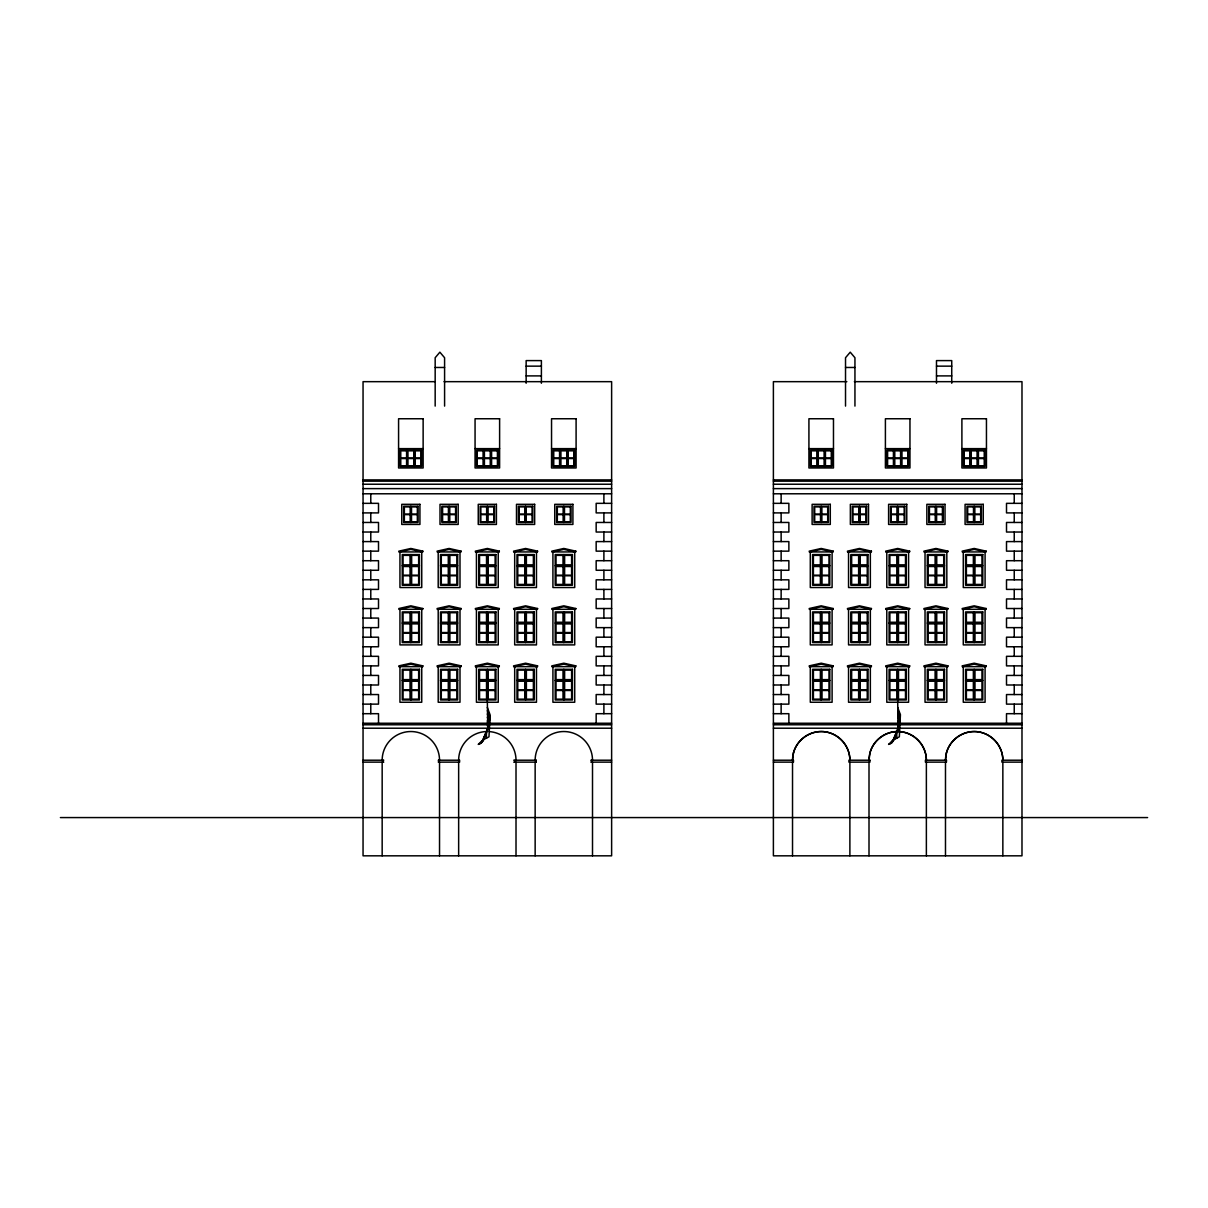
<?xml version="1.0" encoding="UTF-8"?>
<svg xmlns="http://www.w3.org/2000/svg" width="1208" height="1208" viewBox="0 0 1208 1208"><rect width="100%" height="100%" fill="white"/><g stroke="black" fill="none" stroke-linecap="round" stroke-linejoin="round"><path stroke-width="1.5" d="M488.062 729.647L487.337 724.03M898.405 729.647L897.68 724.03M482.747 740.836C484.423 733.12 492.426 725.525 487.337 717.386M484.166 738.722L478.232 744.415L481.026 743.222L484.197 739.296C484.846 730.659 493.151 722.716 487.337 714.064M893.09 740.836C894.766 733.12 902.769 725.525 897.68 717.386M894.524 738.722L888.575 744.415L891.368 743.222L894.539 739.296C895.204 730.659 903.493 722.716 897.68 714.064M481.735 742.558L488.409 728.167L487.337 720.708M485.148 735.929L482.958 740.64L480.089 743.63M892.093 742.558L898.767 728.167L897.68 720.708M894.766 737.499L890.447 743.63M484.197 739.296L488.983 736.835L490.071 714.713L487.337 707.42M894.539 739.296L899.341 736.835L900.428 714.713L897.68 707.42M526.144 366.145L541.395 366.145M936.487 366.145L951.738 366.145M435.167 367.474L444.589 367.474M845.525 367.474L854.947 367.474M526.144 375.899L541.395 375.899M936.487 375.899L951.738 375.899M434.608 381.668L363.049 381.668L363.049 855.823L611.625 855.823L611.625 381.668L444.031 381.668M846.838 381.668L773.392 381.668L773.392 855.823L1021.983 855.823L1021.983 381.668L854.373 381.668M398.58 448.636L423.132 448.636M475.061 448.636L499.614 448.636M551.543 448.636L576.095 448.636M808.922 448.636L833.475 448.636M885.404 448.636L909.956 448.636M961.9 448.636L986.453 448.636M363.049 479.908L611.625 479.908M773.392 479.908L1021.983 479.908M363.049 481.161L611.625 481.161M773.392 481.161L1021.983 481.161M363.049 484.227L611.625 484.227M773.392 484.227L1021.983 484.227M363.049 488.621L611.625 488.621M773.392 488.621L1021.983 488.621M363.049 493.785L611.625 493.785M773.392 493.785L1021.983 493.785M363.049 503.343L378.512 503.343L378.512 512.902L363.049 512.902M611.625 503.343L596.163 503.343L596.163 512.902L611.625 512.902M773.392 503.343L788.869 503.343L788.869 512.902L773.392 512.902M1021.983 503.343L1006.506 503.343L1006.506 512.902L1021.983 512.902M363.049 522.46L378.512 522.46L378.512 532.033L363.049 532.033M611.625 522.46L596.163 522.46L596.163 532.033L611.625 532.033M773.392 522.46L788.869 522.46L788.869 532.033L773.392 532.033M1021.983 522.46L1006.506 522.46L1006.506 532.033L1021.983 532.033M363.049 541.592L378.512 541.592L378.512 551.15L363.049 551.15M611.625 541.592L596.163 541.592L596.163 551.15L611.625 551.15M773.392 541.592L788.869 541.592L788.869 551.15L773.392 551.15M1021.983 541.592L1006.506 541.592L1006.506 551.15L1021.983 551.15M363.049 560.708L378.512 560.708L378.512 570.267L363.049 570.267M611.625 560.708L596.163 560.708L596.163 570.267L611.625 570.267M773.392 560.708L788.869 560.708L788.869 570.267L773.392 570.267M1021.983 560.708L1006.506 560.708L1006.506 570.267L1021.983 570.267M402.249 565.706L419.463 565.706M440.482 565.706L457.696 565.706M478.73 565.706L495.944 565.706M516.979 565.706L534.178 565.706M555.212 565.706L572.426 565.706M812.591 565.706L829.805 565.706M850.84 565.706L868.054 565.706M889.088 565.706L906.287 565.706M927.321 565.706L944.535 565.706M965.57 565.706L982.784 565.706M363.049 579.825L378.512 579.825L378.512 589.398L363.049 589.398M611.625 579.825L596.163 579.825L596.163 589.398L611.625 589.398M773.392 579.825L788.869 579.825L788.869 589.398L773.392 589.398M1021.983 579.825L1006.506 579.825L1006.506 589.398L1021.983 589.398M363.049 598.957L378.512 598.957L378.512 608.515L363.049 608.515M611.625 598.957L596.163 598.957L596.163 608.515L611.625 608.515M773.392 598.957L788.869 598.957L788.869 608.515L773.392 608.515M1021.983 598.957L1006.506 598.957L1006.506 608.515L1021.983 608.515M363.049 618.073L378.512 618.073L378.512 627.631L363.049 627.631M611.625 618.073L596.163 618.073L596.163 627.631L611.625 627.631M773.392 618.073L788.869 618.073L788.869 627.631L773.392 627.631M1021.983 618.073L1006.506 618.073L1006.506 627.631L1021.983 627.631M402.249 623.071L419.463 623.071M440.482 623.071L457.696 623.071M478.73 623.071L495.944 623.071M516.979 623.071L534.178 623.071M555.212 623.071L572.426 623.071M812.591 623.071L829.805 623.071M850.84 623.071L868.054 623.071M889.088 623.071L906.287 623.071M927.321 623.071L944.535 623.071M965.57 623.071L982.784 623.071M363.049 637.19L378.512 637.19L378.512 646.763L363.049 646.763M611.625 637.19L596.163 637.19L596.163 646.763L611.625 646.763M773.392 637.19L788.869 637.19L788.869 646.763L773.392 646.763M1021.983 637.19L1006.506 637.19L1006.506 646.763L1021.983 646.763M363.049 656.322L378.512 656.322L378.512 665.88L363.049 665.88M611.625 656.322L596.163 656.322L596.163 665.88L611.625 665.88M773.392 656.322L788.869 656.322L788.869 665.88L773.392 665.88M1021.983 656.322L1006.506 656.322L1006.506 665.88L1021.983 665.88M363.049 675.438L378.512 675.438L378.512 684.996L363.049 684.996M611.625 675.438L596.163 675.438L596.163 684.996L611.625 684.996M773.392 675.438L788.869 675.438L788.869 684.996L773.392 684.996M1021.983 675.438L1006.506 675.438L1006.506 684.996L1021.983 684.996M402.249 680.436L419.463 680.436M440.482 680.436L457.696 680.436M478.73 680.436L495.944 680.436M516.979 680.436L534.178 680.436M555.212 680.436L572.426 680.436M812.591 680.436L829.805 680.436M850.84 680.436L868.054 680.436M889.088 680.436L906.287 680.436M927.321 680.436L944.535 680.436M965.57 680.436L982.784 680.436M363.049 694.555L378.512 694.555L378.512 704.128L363.049 704.128M611.625 694.555L596.163 694.555L596.163 704.128L611.625 704.128M773.392 694.555L788.869 694.555L788.869 704.128L773.392 704.128M1021.983 694.555L1006.506 694.555L1006.506 704.128L1021.983 704.128M363.049 713.686L378.512 713.686L378.512 723.245M611.625 713.686L596.163 713.686L596.163 723.245M773.392 713.686L788.869 713.686L788.869 723.245M1021.983 713.686L1006.506 713.686L1006.506 723.245M363.049 723.245L611.625 723.245M773.392 723.245L1021.983 723.245M363.049 724.77L611.625 724.77M773.392 724.77L1021.983 724.77M363.049 728.213L611.625 728.213M773.392 728.213L1021.983 728.213M363.049 760.209L383.767 760.209M438.368 760.209L459.614 760.209L459.614 762.127L438.368 762.127M513.702 760.209L536.307 760.209M590.908 760.209L611.625 760.209M773.392 760.209L793.475 760.209L793.475 762.127L773.392 762.127M1021.983 760.209L1001.9 760.209L1001.9 762.127L1021.983 762.127M363.049 762.127L383.767 762.127M513.702 762.127L536.307 762.127M590.908 762.127L611.625 762.127M60.4 817.574L1147.6 817.574M897.68 710.742C904.143 719.832 895.309 728.56 896.94 738.058M898.133 728.53L897.68 700.972M487.337 710.742C493.8 719.832 484.952 728.56 486.598 738.058M487.775 728.53L487.337 700.972M1014.237 493.785L1014.237 503.343M1014.237 512.902L1014.237 522.46M1014.237 532.033L1014.237 541.592M1014.237 551.15L1014.237 560.708M1014.237 570.267L1014.237 579.825M1014.237 589.398L1014.237 598.957M1014.237 608.515L1014.237 618.073M1014.237 627.631L1014.237 637.19M1014.237 646.763L1014.237 656.322M1014.237 665.88L1014.237 675.438M1014.237 684.996L1014.237 694.555M1014.237 704.128L1014.237 713.686M1002.851 762.127L1002.851 855.823M985.532 551.935L962.821 551.935M985.532 609.3L962.821 609.3M985.532 666.665L962.821 666.665M985.079 552.267L985.079 587.526L963.274 587.526L963.274 552.267M985.079 609.632L985.079 644.891L963.274 644.891L963.274 609.632M985.079 666.997L985.079 702.256L963.274 702.256L963.274 666.997M977.755 450.161L977.755 466.439M974.176 506.243L974.176 522.52M974.176 554.563L974.176 585.231M974.176 611.928L974.176 642.596M974.176 669.292L974.176 699.961M970.583 450.161L970.583 466.439M951.738 383.253L951.738 360.603L936.487 360.603L936.487 383.253M947.283 551.935L924.573 551.935M947.283 609.3L924.573 609.3M947.283 666.665L924.573 666.665M946.83 552.267L946.83 587.526L925.026 587.526L925.026 552.267M946.83 609.632L946.83 644.891L925.026 644.891L925.026 609.632M946.83 666.997L946.83 702.256L925.026 702.256L925.026 666.997M945.486 762.127L945.486 855.823M935.928 506.243L935.928 522.52M935.928 554.563L935.928 585.231M935.928 611.928L935.928 642.596M935.928 669.292L935.928 699.961M926.37 762.127L926.37 855.823M909.05 551.935L886.325 551.935M909.05 609.3L886.325 609.3M909.05 666.665L886.325 666.665M908.582 552.267L908.582 587.526L886.793 587.526L886.793 552.267M908.582 609.632L908.582 644.891L886.793 644.891L886.793 609.632M908.582 666.997L908.582 702.256L886.793 702.256L886.793 666.997M901.274 450.161L901.274 466.439M897.68 506.243L897.68 522.52M897.68 554.563L897.68 585.231M897.68 611.928L897.68 642.596M897.68 669.292L897.68 699.961M894.101 450.161L894.101 466.439M870.802 551.935L848.091 551.935M870.802 609.3L848.091 609.3M870.802 666.665L848.091 666.665M870.349 552.267L870.349 587.526L848.545 587.526L848.545 552.267M870.349 609.632L870.349 644.891L848.545 644.891L848.545 609.632M870.349 666.997L870.349 702.256L848.545 702.256L848.545 666.997M869.005 762.127L869.005 855.823M859.447 506.243L859.447 522.52M859.447 554.563L859.447 585.231M859.447 611.928L859.447 642.596M859.447 669.292L859.447 699.961M854.947 406.099L854.947 357.734L850.236 352.177L845.525 357.734L845.525 406.099M849.888 762.127L849.888 855.823M832.554 551.935L809.843 551.935M832.554 609.3L809.843 609.3M832.554 666.665L809.843 666.665M832.101 552.267L832.101 587.526L810.296 587.526L810.296 552.267M832.101 609.632L832.101 644.891L810.296 644.891L810.296 609.632M832.101 666.997L832.101 702.256L810.296 702.256L810.296 666.997M824.792 450.161L824.792 466.439M821.198 506.243L821.198 522.52M821.198 554.563L821.198 585.231M821.198 611.928L821.198 642.596M821.198 669.292L821.198 699.961M817.62 450.161L817.62 466.439M792.524 762.127L792.524 855.823M781.138 493.785L781.138 503.343M781.138 512.902L781.138 522.46M781.138 532.033L781.138 541.592M781.138 551.15L781.138 560.708M781.138 570.267L781.138 579.825M781.138 589.398L781.138 598.957M781.138 608.515L781.138 618.073M781.138 627.631L781.138 637.19M781.138 646.763L781.138 656.322M781.138 665.88L781.138 675.438M781.138 684.996L781.138 694.555M781.138 704.128L781.138 713.686M603.894 493.785L603.894 503.343M603.894 512.902L603.894 522.46M603.894 532.033L603.894 541.592M603.894 551.15L603.894 560.708M603.894 570.267L603.894 579.825M603.894 589.398L603.894 598.957M603.894 608.515L603.894 618.073M603.894 627.631L603.894 637.19M603.894 646.763L603.894 656.322M603.894 665.88L603.894 675.438M603.894 684.996L603.894 694.555M603.894 704.128L603.894 713.686M592.509 762.127L592.509 855.823M591.543 760.209L591.543 762.127M575.174 551.935L552.464 551.935M575.174 609.3L552.464 609.3M575.174 666.665L552.464 666.665M574.721 552.267L574.721 587.526L552.917 587.526L552.917 552.267M574.721 609.632L574.721 644.891L552.917 644.891L552.917 609.632M574.721 666.997L574.721 702.256L552.917 702.256L552.917 666.997M567.413 450.161L567.413 466.439M563.819 506.243L563.819 522.52M563.819 554.563L563.819 585.231M563.819 611.928L563.819 642.596M563.819 669.292L563.819 699.961M560.24 450.161L560.24 466.439M541.395 383.253L541.395 360.603L526.144 360.603L526.144 383.253M536.941 551.935L514.215 551.935M536.941 609.3L514.215 609.3M536.941 666.665L514.215 666.665M536.473 552.267L536.473 587.526L514.683 587.526L514.683 552.267M536.473 609.632L536.473 644.891L514.683 644.891L514.683 609.632M536.473 666.997L536.473 702.256L514.683 702.256L514.683 666.997M536.095 760.209L536.095 762.127M535.144 762.127L535.144 855.823M525.586 506.243L525.586 522.52M525.586 554.563L525.586 585.231M525.586 611.928L525.586 642.596M525.586 669.292L525.586 699.961M516.012 762.127L516.012 855.823M515.061 760.209L515.061 762.127M498.693 551.935L475.982 551.935M498.693 609.3L475.982 609.3M498.693 666.665L475.982 666.665M498.24 552.267L498.24 587.526L476.435 587.526L476.435 552.267M498.24 609.632L498.24 644.891L476.435 644.891L476.435 609.632M498.24 666.997L498.24 702.256L476.435 702.256L476.435 666.997M490.916 450.161L490.916 466.439M487.337 506.243L487.337 522.52M487.337 554.563L487.337 585.231M487.337 611.928L487.337 642.596M487.337 669.292L487.337 699.961M483.759 450.161L483.759 466.439M460.459 551.935L437.734 551.935M460.459 609.3L437.734 609.3M460.459 666.665L437.734 666.665M459.991 552.267L459.991 587.526L438.202 587.526L438.202 552.267M459.991 609.632L459.991 644.891L438.202 644.891L438.202 609.632M459.991 666.997L459.991 702.256L438.202 702.256L438.202 666.997M458.647 762.127L458.647 855.823M449.089 506.243L449.089 522.52M449.089 554.563L449.089 585.231M449.089 611.928L449.089 642.596M449.089 669.292L449.089 699.961M444.589 406.099L444.589 357.734L439.878 352.177L435.167 357.734L435.167 406.099M439.531 762.127L439.531 855.823M438.579 760.209L438.579 762.127M422.211 551.935L399.486 551.935M422.211 609.3L399.486 609.3M422.211 666.665L399.486 666.665M421.743 552.267L421.743 587.526L399.954 587.526L399.954 552.267M421.743 609.632L421.743 644.891L399.954 644.891L399.954 609.632M421.743 666.997L421.743 702.256L399.954 702.256L399.954 666.997M414.435 450.161L414.435 466.439M410.856 506.243L410.856 522.52M410.856 554.563L410.856 585.231M410.856 611.928L410.856 642.596M410.856 669.292L410.856 699.961M407.262 450.161L407.262 466.439M383.117 760.209L383.117 762.127M382.166 762.127L382.166 855.823M370.781 493.785L370.781 503.343M370.781 512.902L370.781 522.46M370.781 532.033L370.781 541.592M370.781 551.15L370.781 560.708M370.781 570.267L370.781 579.825M370.781 589.398L370.781 598.957M370.781 608.515L370.781 618.073M370.781 627.631L370.781 637.19M370.781 646.763L370.781 656.322M370.781 665.88L370.781 675.438M370.781 684.996L370.781 694.555M370.781 704.128L370.781 713.686M382.166 760.209A28.675 28.675 0 0 1 410.856 731.535A28.675 28.675 0 0 1 439.531 760.209M535.144 760.209A28.675 28.675 0 0 1 563.819 731.535A28.675 28.675 0 0 1 592.509 760.209M458.647 760.209A28.675 28.675 0 0 1 485.465 731.595M489.21 731.595A28.675 28.675 0 0 1 516.012 760.209M793.49 752.78L792.524 760.209A28.675 28.675 0 0 1 821.198 731.535C836.555 731.429 849.979 744.853 849.888 760.209A28.675 28.675 0 0 0 821.198 731.535C808.514 731.595 796.842 740.549 793.49 752.78M869.986 752.78L869.005 760.209A28.675 28.675 0 0 1 897.68 731.535C913.037 731.429 926.46 744.853 926.37 760.209A28.675 28.675 0 0 0 897.68 731.535C885.011 731.595 873.324 740.549 869.986 752.78M946.468 752.78L945.486 760.209A28.675 28.675 0 0 1 974.176 731.535C989.518 731.429 1002.957 744.853 1002.851 760.209A28.675 28.675 0 0 0 974.176 731.535C961.492 731.595 949.82 740.549 946.468 752.78M422.86 551.165L422.664 552.026L410.856 549.368L399.033 552.026L398.836 551.165L410.856 548.462L422.86 551.165M422.86 608.53L422.664 609.391L410.856 606.733L399.033 609.391L398.836 608.53L410.856 605.827L422.86 608.53M422.86 665.88L422.664 666.756L410.856 664.098L399.033 666.756L398.836 665.88L410.856 663.192L422.86 665.88M461.109 551.165L460.912 552.026L449.089 549.368L437.281 552.026L437.085 551.165L449.089 548.462L461.109 551.165M461.109 608.53L460.912 609.391L449.089 606.733L437.281 609.391L437.085 608.53L449.089 605.827L461.109 608.53M461.109 665.88L460.912 666.756L449.089 664.098L437.281 666.756L437.085 665.88L449.089 663.192L461.109 665.88M499.357 551.165L499.161 552.026L487.337 549.368L475.514 552.026L475.318 551.165L487.337 548.462L499.357 551.165M499.357 608.53L499.161 609.391L487.337 606.733L475.514 609.391L475.318 608.53L487.337 605.827L499.357 608.53M499.357 665.88L499.161 666.756L487.337 664.098L475.514 666.756L475.318 665.88L487.337 663.192L499.357 665.88M537.59 551.165L537.394 552.026L525.586 549.368L513.762 552.026L513.566 551.165L525.586 548.462L537.59 551.165M537.59 608.53L537.394 609.391L525.586 606.733L513.762 609.391L513.566 608.53L525.586 605.827L537.59 608.53M537.59 665.88L537.394 666.756L525.586 664.098L513.762 666.756L513.566 665.88L525.586 663.192L537.59 665.88M575.839 551.165L575.642 552.026L563.819 549.368L552.011 552.026L551.814 551.165L563.819 548.462L575.839 551.165M575.839 608.53L575.642 609.391L563.819 606.733L552.011 609.391L551.814 608.53L563.819 605.827L575.839 608.53M575.839 665.88L575.642 666.756L563.819 664.098L552.011 666.756L551.814 665.88L563.819 663.192L575.839 665.88M833.218 551.165L833.022 552.026L821.198 549.368L809.375 552.026L809.179 551.165L821.198 548.462L833.218 551.165M833.218 608.53L833.022 609.391L821.198 606.733L809.375 609.391L809.179 608.53L821.198 605.827L833.218 608.53M833.218 665.88L833.022 666.756L821.198 664.098L809.375 666.756L809.179 665.88L821.198 663.192L833.218 665.88M871.451 551.165L871.255 552.026L859.447 549.368L847.623 552.026L847.427 551.165L859.447 548.462L871.451 551.165M871.451 608.53L871.255 609.391L859.447 606.733L847.623 609.391L847.427 608.53L859.447 605.827L871.451 608.53M871.451 665.88L871.255 666.756L859.447 664.098L847.623 666.756L847.427 665.88L859.447 663.192L871.451 665.88M909.7 551.165L909.503 552.026L897.68 549.368L885.872 552.026L885.675 551.165L897.68 548.462L909.7 551.165M909.7 608.53L909.503 609.391L897.68 606.733L885.872 609.391L885.675 608.53L897.68 605.827L909.7 608.53M909.7 665.88L909.503 666.756L897.68 664.098L885.872 666.756L885.675 665.88L897.68 663.192L909.7 665.88M947.948 551.165L947.751 552.026L935.928 549.368L924.105 552.026L923.909 551.165L935.928 548.462L947.948 551.165M947.948 608.53L947.751 609.391L935.928 606.733L924.105 609.391L923.909 608.53L935.928 605.827L947.948 608.53M947.948 665.88L947.751 666.756L935.928 664.098L924.105 666.756L923.909 665.88L935.928 663.192L947.948 665.88M986.181 551.165L985.985 552.026L974.176 549.368L962.353 552.026L962.157 551.165L974.176 548.462L986.181 551.165M986.181 608.53L985.985 609.391L974.176 606.733L962.353 609.391L962.157 608.53L974.176 605.827L986.181 608.53M986.181 665.88L985.985 666.756L974.176 664.098L962.353 666.756L962.157 665.88L974.176 663.192L986.181 665.88M423.132 418.753L398.58 418.753L398.58 467.964L423.132 467.964L423.132 418.753M499.614 418.753L475.061 418.753L475.061 467.964L499.614 467.964L499.614 418.753M576.095 418.753L551.543 418.753L551.543 467.964L576.095 467.964L576.095 418.753M833.475 418.753L808.922 418.753L808.922 467.964L833.475 467.964L833.475 418.753M909.956 418.753L885.404 418.753L885.404 467.964L909.956 467.964L909.956 418.753M986.453 418.753L961.9 418.753L961.9 467.964L986.453 467.964L986.453 418.753M421.607 450.161L400.09 450.161L400.09 466.439L421.607 466.439L421.607 450.161M498.089 450.161L476.586 450.161L476.586 466.439L498.089 466.439L498.089 450.161M574.585 450.161L553.068 450.161L553.068 466.439L574.585 466.439L574.585 450.161M831.95 450.161L810.447 450.161L810.447 466.439L831.95 466.439L831.95 450.161M908.446 450.161L886.929 450.161L886.929 466.439L908.446 466.439L908.446 450.161M984.928 450.161L963.41 450.161L963.41 466.439L984.928 466.439L984.928 450.161M406.583 450.841L400.769 450.841L400.769 458.059L406.583 458.059L406.583 450.841M413.755 450.841L407.942 450.841L407.942 458.059L413.755 458.059L413.755 450.841M420.928 450.841L415.114 450.841L415.114 458.059L420.928 458.059L420.928 450.841M483.079 450.841L477.251 450.841L477.251 458.059L483.079 458.059L483.079 450.841M490.252 450.841L484.423 450.841L484.423 458.059L490.252 458.059L490.252 450.841M497.424 450.841L491.596 450.841L491.596 458.059L497.424 458.059L497.424 450.841M559.561 450.841L553.747 450.841L553.747 458.059L559.561 458.059L559.561 450.841M566.733 450.841L560.92 450.841L560.92 458.059L566.733 458.059L566.733 450.841M573.906 450.841L568.077 450.841L568.077 458.059L573.906 458.059L573.906 450.841M816.94 450.841L811.127 450.841L811.127 458.059L816.94 458.059L816.94 450.841M824.113 450.841L818.284 450.841L818.284 458.059L824.113 458.059L824.113 450.841M831.285 450.841L825.457 450.841L825.457 458.059L831.285 458.059L831.285 450.841M893.422 450.841L887.608 450.841L887.608 458.059L893.422 458.059L893.422 450.841M900.594 450.841L894.781 450.841L894.781 458.059L900.594 458.059L900.594 450.841M907.767 450.841L901.953 450.841L901.953 458.059L907.767 458.059L907.767 450.841M969.918 450.841L964.09 450.841L964.09 458.059L969.918 458.059L969.918 450.841M977.076 450.841L971.262 450.841L971.262 458.059L977.076 458.059L977.076 450.841M984.248 450.841L978.435 450.841L978.435 458.059L984.248 458.059L984.248 450.841M406.583 458.542L400.769 458.542L400.769 465.775L406.583 465.775L406.583 458.542M413.755 458.542L407.942 458.542L407.942 465.775L413.755 465.775L413.755 458.542M420.928 458.542L415.114 458.542L415.114 465.775L420.928 465.775L420.928 458.542M483.079 458.542L477.251 458.542L477.251 465.775L483.079 465.775L483.079 458.542M490.252 458.542L484.423 458.542L484.423 465.775L490.252 465.775L490.252 458.542M497.424 458.542L491.596 458.542L491.596 465.775L497.424 465.775L497.424 458.542M559.561 458.542L553.747 458.542L553.747 465.775L559.561 465.775L559.561 458.542M566.733 458.542L560.92 458.542L560.92 465.775L566.733 465.775L566.733 458.542M573.906 458.542L568.077 458.542L568.077 465.775L573.906 465.775L573.906 458.542M816.94 458.542L811.127 458.542L811.127 465.775L816.94 465.775L816.94 458.542M824.113 458.542L818.284 458.542L818.284 465.775L824.113 465.775L824.113 458.542M831.285 458.542L825.457 458.542L825.457 465.775L831.285 465.775L831.285 458.542M893.422 458.542L887.608 458.542L887.608 465.775L893.422 465.775L893.422 458.542M900.594 458.542L894.781 458.542L894.781 465.775L900.594 465.775L900.594 458.542M907.767 458.542L901.953 458.542L901.953 465.775L907.767 465.775L907.767 458.542M969.918 458.542L964.09 458.542L964.09 465.775L969.918 465.775L969.918 458.542M977.076 458.542L971.262 458.542L971.262 465.775L977.076 465.775L977.076 458.542M984.248 458.542L978.435 458.542L978.435 465.775L984.248 465.775L984.248 458.542M419.931 504.325L401.766 504.325L401.766 524.438L419.931 524.438L419.931 504.325M458.179 504.325L440.014 504.325L440.014 524.438L458.179 524.438L458.179 504.325M496.413 504.325L478.247 504.325L478.247 524.438L496.413 524.438L496.413 504.325M534.661 504.325L516.495 504.325L516.495 524.438L534.661 524.438L534.661 504.325M572.909 504.325L554.744 504.325L554.744 524.438L572.909 524.438L572.909 504.325M830.289 504.325L812.123 504.325L812.123 524.438L830.289 524.438L830.289 504.325M868.522 504.325L850.356 504.325L850.356 524.438L868.522 524.438L868.522 504.325M906.77 504.325L888.605 504.325L888.605 524.438L906.77 524.438L906.77 504.325M945.018 504.325L926.853 504.325L926.853 524.438L945.018 524.438L945.018 504.325M983.252 504.325L965.086 504.325L965.086 524.438L983.252 524.438L983.252 504.325M418.028 506.243L403.683 506.243L403.683 522.52L418.028 522.52L418.028 506.243M456.262 506.243L441.917 506.243L441.917 522.52L456.262 522.52L456.262 506.243M494.51 506.243L480.165 506.243L480.165 522.52L494.51 522.52L494.51 506.243M532.758 506.243L518.413 506.243L518.413 522.52L532.758 522.52L532.758 506.243M570.991 506.243L556.646 506.243L556.646 522.52L570.991 522.52L570.991 506.243M828.371 506.243L814.026 506.243L814.026 522.52L828.371 522.52L828.371 506.243M866.619 506.243L852.274 506.243L852.274 522.52L866.619 522.52L866.619 506.243M904.852 506.243L890.523 506.243L890.523 522.52L904.852 522.52L904.852 506.243M943.101 506.243L928.756 506.243L928.756 522.52L943.101 522.52L943.101 506.243M981.349 506.243L967.004 506.243L967.004 522.52L981.349 522.52L981.349 506.243M410.176 506.907L404.363 506.907L404.363 514.14L410.176 514.14L410.176 506.907M417.349 506.907L411.52 506.907L411.52 514.14L417.349 514.14L417.349 506.907M448.425 506.907L442.596 506.907L442.596 514.14L448.425 514.14L448.425 506.907M455.582 506.907L449.769 506.907L449.769 514.14L455.582 514.14L455.582 506.907M486.658 506.907L480.844 506.907L480.844 514.14L486.658 514.14L486.658 506.907M493.83 506.907L488.017 506.907L488.017 514.14L493.83 514.14L493.83 506.907M524.906 506.907L519.093 506.907L519.093 514.14L524.906 514.14L524.906 506.907M532.079 506.907L526.25 506.907L526.25 514.14L532.079 514.14L532.079 506.907M563.154 506.907L557.326 506.907L557.326 514.14L563.154 514.14L563.154 506.907M570.312 506.907L564.498 506.907L564.498 514.14L570.312 514.14L570.312 506.907M820.519 506.907L814.705 506.907L814.705 514.14L820.519 514.14L820.519 506.907M827.691 506.907L821.878 506.907L821.878 514.14L827.691 514.14L827.691 506.907M858.767 506.907L852.954 506.907L852.954 514.14L858.767 514.14L858.767 506.907M865.94 506.907L860.111 506.907L860.111 514.14L865.94 514.14L865.94 506.907M897.015 506.907L891.187 506.907L891.187 514.14L897.015 514.14L897.015 506.907M904.188 506.907L898.359 506.907L898.359 514.14L904.188 514.14L904.188 506.907M935.249 506.907L929.435 506.907L929.435 514.14L935.249 514.14L935.249 506.907M942.421 506.907L936.608 506.907L936.608 514.14L942.421 514.14L942.421 506.907M973.497 506.907L967.684 506.907L967.684 514.14L973.497 514.14L973.497 506.907M980.67 506.907L974.841 506.907L974.841 514.14L980.67 514.14L980.67 506.907M410.176 514.623L404.363 514.623L404.363 521.841L410.176 521.841L410.176 514.623M417.349 514.623L411.52 514.623L411.52 521.841L417.349 521.841L417.349 514.623M448.425 514.623L442.596 514.623L442.596 521.841L448.425 521.841L448.425 514.623M455.582 514.623L449.769 514.623L449.769 521.841L455.582 521.841L455.582 514.623M486.658 514.623L480.844 514.623L480.844 521.841L486.658 521.841L486.658 514.623M493.83 514.623L488.017 514.623L488.017 521.841L493.83 521.841L493.83 514.623M524.906 514.623L519.093 514.623L519.093 521.841L524.906 521.841L524.906 514.623M532.079 514.623L526.25 514.623L526.25 521.841L532.079 521.841L532.079 514.623M563.154 514.623L557.326 514.623L557.326 521.841L563.154 521.841L563.154 514.623M570.312 514.623L564.498 514.623L564.498 521.841L570.312 521.841L570.312 514.623M820.519 514.623L814.705 514.623L814.705 521.841L820.519 521.841L820.519 514.623M827.691 514.623L821.878 514.623L821.878 521.841L827.691 521.841L827.691 514.623M858.767 514.623L852.954 514.623L852.954 521.841L858.767 521.841L858.767 514.623M865.94 514.623L860.111 514.623L860.111 521.841L865.94 521.841L865.94 514.623M897.015 514.623L891.187 514.623L891.187 521.841L897.015 521.841L897.015 514.623M904.188 514.623L898.359 514.623L898.359 521.841L904.188 521.841L904.188 514.623M935.249 514.623L929.435 514.623L929.435 521.841L935.249 521.841L935.249 514.623M942.421 514.623L936.608 514.623L936.608 521.841L942.421 521.841L942.421 514.623M973.497 514.623L967.684 514.623L967.684 521.841L973.497 521.841L973.497 514.623M980.67 514.623L974.841 514.623L974.841 521.841L980.67 521.841L980.67 514.623M419.463 554.563L402.249 554.563L402.249 585.231L419.463 585.231L419.463 554.563M457.696 554.563L440.482 554.563L440.482 585.231L457.696 585.231L457.696 554.563M495.944 554.563L478.73 554.563L478.73 585.231L495.944 585.231L495.944 554.563M534.178 554.563L516.979 554.563L516.979 585.231L534.178 585.231L534.178 554.563M572.426 554.563L555.212 554.563L555.212 585.231L572.426 585.231L572.426 554.563M829.805 554.563L812.591 554.563L812.591 585.231L829.805 585.231L829.805 554.563M868.054 554.563L850.84 554.563L850.84 585.231L868.054 585.231L868.054 554.563M906.287 554.563L889.088 554.563L889.088 585.231L906.287 585.231L906.287 554.563M944.535 554.563L927.321 554.563L927.321 585.231L944.535 585.231L944.535 554.563M982.784 554.563L965.57 554.563L965.57 585.231L982.784 585.231L982.784 554.563M410.041 555.363L403.064 555.363L403.064 564.891L410.041 564.891L410.041 555.363M418.647 555.363L411.656 555.363L411.656 564.891L418.647 564.891L418.647 555.363M448.289 555.363L441.298 555.363L441.298 564.891L448.289 564.891L448.289 555.363M456.881 555.363L449.904 555.363L449.904 564.891L456.881 564.891L456.881 555.363M486.522 555.363L479.546 555.363L479.546 564.891L486.522 564.891L486.522 555.363M495.129 555.363L488.153 555.363L488.153 564.891L495.129 564.891L495.129 555.363M524.77 555.363L517.779 555.363L517.779 564.891L524.77 564.891L524.77 555.363M533.377 555.363L526.386 555.363L526.386 564.891L533.377 564.891L533.377 555.363M563.019 555.363L556.027 555.363L556.027 564.891L563.019 564.891L563.019 555.363M571.611 555.363L564.634 555.363L564.634 564.891L571.611 564.891L571.611 555.363M820.383 555.363L813.407 555.363L813.407 564.891L820.383 564.891L820.383 555.363M828.99 555.363L822.014 555.363L822.014 564.891L828.99 564.891L828.99 555.363M858.631 555.363L851.655 555.363L851.655 564.891L858.631 564.891L858.631 555.363M867.238 555.363L860.247 555.363L860.247 564.891L867.238 564.891L867.238 555.363M896.88 555.363L889.888 555.363L889.888 564.891L896.88 564.891L896.88 555.363M905.487 555.363L898.495 555.363L898.495 564.891L905.487 564.891L905.487 555.363M935.113 555.363L928.137 555.363L928.137 564.891L935.113 564.891L935.113 555.363M943.72 555.363L936.744 555.363L936.744 564.891L943.72 564.891L943.72 555.363M973.361 555.363L966.385 555.363L966.385 564.891L973.361 564.891L973.361 555.363M981.968 555.363L974.977 555.363L974.977 564.891L981.968 564.891L981.968 555.363M410.041 566.507L403.064 566.507L403.064 575.174L410.041 575.174L410.041 566.507M418.647 566.507L411.656 566.507L411.656 575.174L418.647 575.174L418.647 566.507M448.289 566.507L441.298 566.507L441.298 575.174L448.289 575.174L448.289 566.507M456.881 566.507L449.904 566.507L449.904 575.174L456.881 575.174L456.881 566.507M486.522 566.507L479.546 566.507L479.546 575.174L486.522 575.174L486.522 566.507M495.129 566.507L488.153 566.507L488.153 575.174L495.129 575.174L495.129 566.507M524.77 566.507L517.779 566.507L517.779 575.174L524.77 575.174L524.77 566.507M533.377 566.507L526.386 566.507L526.386 575.174L533.377 575.174L533.377 566.507M563.019 566.507L556.027 566.507L556.027 575.174L563.019 575.174L563.019 566.507M571.611 566.507L564.634 566.507L564.634 575.174L571.611 575.174L571.611 566.507M820.383 566.507L813.407 566.507L813.407 575.174L820.383 575.174L820.383 566.507M828.99 566.507L822.014 566.507L822.014 575.174L828.99 575.174L828.99 566.507M858.631 566.507L851.655 566.507L851.655 575.174L858.631 575.174L858.631 566.507M867.238 566.507L860.247 566.507L860.247 575.174L867.238 575.174L867.238 566.507M896.88 566.507L889.888 566.507L889.888 575.174L896.88 575.174L896.88 566.507M905.487 566.507L898.495 566.507L898.495 575.174L905.487 575.174L905.487 566.507M935.113 566.507L928.137 566.507L928.137 575.174L935.113 575.174L935.113 566.507M943.72 566.507L936.744 566.507L936.744 575.174L943.72 575.174L943.72 566.507M973.361 566.507L966.385 566.507L966.385 575.174L973.361 575.174L973.361 566.507M981.968 566.507L974.977 566.507L974.977 575.174L981.968 575.174L981.968 566.507M410.041 575.763L403.064 575.763L403.064 584.43L410.041 584.43L410.041 575.763M418.647 575.763L411.656 575.763L411.656 584.43L418.647 584.43L418.647 575.763M448.289 575.763L441.298 575.763L441.298 584.43L448.289 584.43L448.289 575.763M456.881 575.763L449.904 575.763L449.904 584.43L456.881 584.43L456.881 575.763M486.522 575.763L479.546 575.763L479.546 584.43L486.522 584.43L486.522 575.763M495.129 575.763L488.153 575.763L488.153 584.43L495.129 584.43L495.129 575.763M524.77 575.763L517.779 575.763L517.779 584.43L524.77 584.43L524.77 575.763M533.377 575.763L526.386 575.763L526.386 584.43L533.377 584.43L533.377 575.763M563.019 575.763L556.027 575.763L556.027 584.43L563.019 584.43L563.019 575.763M571.611 575.763L564.634 575.763L564.634 584.43L571.611 584.43L571.611 575.763M820.383 575.763L813.407 575.763L813.407 584.43L820.383 584.43L820.383 575.763M828.99 575.763L822.014 575.763L822.014 584.43L828.99 584.43L828.99 575.763M858.631 575.763L851.655 575.763L851.655 584.43L858.631 584.43L858.631 575.763M867.238 575.763L860.247 575.763L860.247 584.43L867.238 584.43L867.238 575.763M896.88 575.763L889.888 575.763L889.888 584.43L896.88 584.43L896.88 575.763M905.487 575.763L898.495 575.763L898.495 584.43L905.487 584.43L905.487 575.763M935.113 575.763L928.137 575.763L928.137 584.43L935.113 584.43L935.113 575.763M943.72 575.763L936.744 575.763L936.744 584.43L943.72 584.43L943.72 575.763M973.361 575.763L966.385 575.763L966.385 584.43L973.361 584.43L973.361 575.763M981.968 575.763L974.977 575.763L974.977 584.43L981.968 584.43L981.968 575.763M419.463 611.928L402.249 611.928L402.249 642.596L419.463 642.596L419.463 611.928M457.696 611.928L440.482 611.928L440.482 642.596L457.696 642.596L457.696 611.928M495.944 611.928L478.73 611.928L478.73 642.596L495.944 642.596L495.944 611.928M534.178 611.928L516.979 611.928L516.979 642.596L534.178 642.596L534.178 611.928M572.426 611.928L555.212 611.928L555.212 642.596L572.426 642.596L572.426 611.928M829.805 611.928L812.591 611.928L812.591 642.596L829.805 642.596L829.805 611.928M868.054 611.928L850.84 611.928L850.84 642.596L868.054 642.596L868.054 611.928M906.287 611.928L889.088 611.928L889.088 642.596L906.287 642.596L906.287 611.928M944.535 611.928L927.321 611.928L927.321 642.596L944.535 642.596L944.535 611.928M982.784 611.928L965.57 611.928L965.57 642.596L982.784 642.596L982.784 611.928M410.041 612.728L403.064 612.728L403.064 622.256L410.041 622.256L410.041 612.728M418.647 612.728L411.656 612.728L411.656 622.256L418.647 622.256L418.647 612.728M448.289 612.728L441.298 612.728L441.298 622.256L448.289 622.256L448.289 612.728M456.881 612.728L449.904 612.728L449.904 622.256L456.881 622.256L456.881 612.728M486.522 612.728L479.546 612.728L479.546 622.256L486.522 622.256L486.522 612.728M495.129 612.728L488.153 612.728L488.153 622.256L495.129 622.256L495.129 612.728M524.77 612.728L517.779 612.728L517.779 622.256L524.77 622.256L524.77 612.728M533.377 612.728L526.386 612.728L526.386 622.256L533.377 622.256L533.377 612.728M563.019 612.728L556.027 612.728L556.027 622.256L563.019 622.256L563.019 612.728M571.611 612.728L564.634 612.728L564.634 622.256L571.611 622.256L571.611 612.728M820.383 612.728L813.407 612.728L813.407 622.256L820.383 622.256L820.383 612.728M828.99 612.728L822.014 612.728L822.014 622.256L828.99 622.256L828.99 612.728M858.631 612.728L851.655 612.728L851.655 622.256L858.631 622.256L858.631 612.728M867.238 612.728L860.247 612.728L860.247 622.256L867.238 622.256L867.238 612.728M896.88 612.728L889.888 612.728L889.888 622.256L896.88 622.256L896.88 612.728M905.487 612.728L898.495 612.728L898.495 622.256L905.487 622.256L905.487 612.728M935.113 612.728L928.137 612.728L928.137 622.256L935.113 622.256L935.113 612.728M943.72 612.728L936.744 612.728L936.744 622.256L943.72 622.256L943.72 612.728M973.361 612.728L966.385 612.728L966.385 622.256L973.361 622.256L973.361 612.728M981.968 612.728L974.977 612.728L974.977 622.256L981.968 622.256L981.968 612.728M410.041 623.872L403.064 623.872L403.064 632.539L410.041 632.539L410.041 623.872M418.647 623.872L411.656 623.872L411.656 632.539L418.647 632.539L418.647 623.872M448.289 623.872L441.298 623.872L441.298 632.539L448.289 632.539L448.289 623.872M456.881 623.872L449.904 623.872L449.904 632.539L456.881 632.539L456.881 623.872M486.522 623.872L479.546 623.872L479.546 632.539L486.522 632.539L486.522 623.872M495.129 623.872L488.153 623.872L488.153 632.539L495.129 632.539L495.129 623.872M524.77 623.872L517.779 623.872L517.779 632.539L524.77 632.539L524.77 623.872M533.377 623.872L526.386 623.872L526.386 632.539L533.377 632.539L533.377 623.872M563.019 623.872L556.027 623.872L556.027 632.539L563.019 632.539L563.019 623.872M571.611 623.872L564.634 623.872L564.634 632.539L571.611 632.539L571.611 623.872M820.383 623.872L813.407 623.872L813.407 632.539L820.383 632.539L820.383 623.872M828.99 623.872L822.014 623.872L822.014 632.539L828.99 632.539L828.99 623.872M858.631 623.872L851.655 623.872L851.655 632.539L858.631 632.539L858.631 623.872M867.238 623.872L860.247 623.872L860.247 632.539L867.238 632.539L867.238 623.872M896.88 623.872L889.888 623.872L889.888 632.539L896.88 632.539L896.88 623.872M905.487 623.872L898.495 623.872L898.495 632.539L905.487 632.539L905.487 623.872M935.113 623.872L928.137 623.872L928.137 632.539L935.113 632.539L935.113 623.872M943.72 623.872L936.744 623.872L936.744 632.539L943.72 632.539L943.72 623.872M973.361 623.872L966.385 623.872L966.385 632.539L973.361 632.539L973.361 623.872M981.968 623.872L974.977 623.872L974.977 632.539L981.968 632.539L981.968 623.872M410.041 633.128L403.064 633.128L403.064 641.795L410.041 641.795L410.041 633.128M418.647 633.128L411.656 633.128L411.656 641.795L418.647 641.795L418.647 633.128M448.289 633.128L441.298 633.128L441.298 641.795L448.289 641.795L448.289 633.128M456.881 633.128L449.904 633.128L449.904 641.795L456.881 641.795L456.881 633.128M486.522 633.128L479.546 633.128L479.546 641.795L486.522 641.795L486.522 633.128M495.129 633.128L488.153 633.128L488.153 641.795L495.129 641.795L495.129 633.128M524.77 633.128L517.779 633.128L517.779 641.795L524.77 641.795L524.77 633.128M533.377 633.128L526.386 633.128L526.386 641.795L533.377 641.795L533.377 633.128M563.019 633.128L556.027 633.128L556.027 641.795L563.019 641.795L563.019 633.128M571.611 633.128L564.634 633.128L564.634 641.795L571.611 641.795L571.611 633.128M820.383 633.128L813.407 633.128L813.407 641.795L820.383 641.795L820.383 633.128M828.99 633.128L822.014 633.128L822.014 641.795L828.99 641.795L828.99 633.128M858.631 633.128L851.655 633.128L851.655 641.795L858.631 641.795L858.631 633.128M867.238 633.128L860.247 633.128L860.247 641.795L867.238 641.795L867.238 633.128M896.88 633.128L889.888 633.128L889.888 641.795L896.88 641.795L896.88 633.128M905.487 633.128L898.495 633.128L898.495 641.795L905.487 641.795L905.487 633.128M935.113 633.128L928.137 633.128L928.137 641.795L935.113 641.795L935.113 633.128M943.72 633.128L936.744 633.128L936.744 641.795L943.72 641.795L943.72 633.128M973.361 633.128L966.385 633.128L966.385 641.795L973.361 641.795L973.361 633.128M981.968 633.128L974.977 633.128L974.977 641.795L981.968 641.795L981.968 633.128M419.463 669.292L402.249 669.292L402.249 699.961L419.463 699.961L419.463 669.292M457.696 669.292L440.482 669.292L440.482 699.961L457.696 699.961L457.696 669.292M495.944 669.292L478.73 669.292L478.73 699.961L495.944 699.961L495.944 669.292M534.178 669.292L516.979 669.292L516.979 699.961L534.178 699.961L534.178 669.292M572.426 669.292L555.212 669.292L555.212 699.961L572.426 699.961L572.426 669.292M829.805 669.292L812.591 669.292L812.591 699.961L829.805 699.961L829.805 669.292M868.054 669.292L850.84 669.292L850.84 699.961L868.054 699.961L868.054 669.292M906.287 669.292L889.088 669.292L889.088 699.961L906.287 699.961L906.287 669.292M944.535 669.292L927.321 669.292L927.321 699.961L944.535 699.961L944.535 669.292M982.784 669.292L965.57 669.292L965.57 699.961L982.784 699.961L982.784 669.292M410.041 670.093L403.064 670.093L403.064 679.621L410.041 679.621L410.041 670.093M418.647 670.093L411.656 670.093L411.656 679.621L418.647 679.621L418.647 670.093M448.289 670.093L441.298 670.093L441.298 679.621L448.289 679.621L448.289 670.093M456.881 670.093L449.904 670.093L449.904 679.621L456.881 679.621L456.881 670.093M486.522 670.093L479.546 670.093L479.546 679.621L486.522 679.621L486.522 670.093M495.129 670.093L488.153 670.093L488.153 679.621L495.129 679.621L495.129 670.093M524.77 670.093L517.779 670.093L517.779 679.621L524.77 679.621L524.77 670.093M533.377 670.093L526.386 670.093L526.386 679.621L533.377 679.621L533.377 670.093M563.019 670.093L556.027 670.093L556.027 679.621L563.019 679.621L563.019 670.093M571.611 670.093L564.634 670.093L564.634 679.621L571.611 679.621L571.611 670.093M820.383 670.093L813.407 670.093L813.407 679.621L820.383 679.621L820.383 670.093M828.99 670.093L822.014 670.093L822.014 679.621L828.99 679.621L828.99 670.093M858.631 670.093L851.655 670.093L851.655 679.621L858.631 679.621L858.631 670.093M867.238 670.093L860.247 670.093L860.247 679.621L867.238 679.621L867.238 670.093M896.88 670.093L889.888 670.093L889.888 679.621L896.88 679.621L896.88 670.093M905.487 670.093L898.495 670.093L898.495 679.621L905.487 679.621L905.487 670.093M935.113 670.093L928.137 670.093L928.137 679.621L935.113 679.621L935.113 670.093M943.72 670.093L936.744 670.093L936.744 679.621L943.72 679.621L943.72 670.093M973.361 670.093L966.385 670.093L966.385 679.621L973.361 679.621L973.361 670.093M981.968 670.093L974.977 670.093L974.977 679.621L981.968 679.621L981.968 670.093M410.041 681.236L403.064 681.236L403.064 689.904L410.041 689.904L410.041 681.236M418.647 681.236L411.656 681.236L411.656 689.904L418.647 689.904L418.647 681.236M448.289 681.236L441.298 681.236L441.298 689.904L448.289 689.904L448.289 681.236M456.881 681.236L449.904 681.236L449.904 689.904L456.881 689.904L456.881 681.236M486.522 681.236L479.546 681.236L479.546 689.904L486.522 689.904L486.522 681.236M495.129 681.236L488.153 681.236L488.153 689.904L495.129 689.904L495.129 681.236M524.77 681.236L517.779 681.236L517.779 689.904L524.77 689.904L524.77 681.236M533.377 681.236L526.386 681.236L526.386 689.904L533.377 689.904L533.377 681.236M563.019 681.236L556.027 681.236L556.027 689.904L563.019 689.904L563.019 681.236M571.611 681.236L564.634 681.236L564.634 689.904L571.611 689.904L571.611 681.236M820.383 681.236L813.407 681.236L813.407 689.904L820.383 689.904L820.383 681.236M828.99 681.236L822.014 681.236L822.014 689.904L828.99 689.904L828.99 681.236M858.631 681.236L851.655 681.236L851.655 689.904L858.631 689.904L858.631 681.236M867.238 681.236L860.247 681.236L860.247 689.904L867.238 689.904L867.238 681.236M896.88 681.236L889.888 681.236L889.888 689.904L896.88 689.904L896.88 681.236M905.487 681.236L898.495 681.236L898.495 689.904L905.487 689.904L905.487 681.236M935.113 681.236L928.137 681.236L928.137 689.904L935.113 689.904L935.113 681.236M943.72 681.236L936.744 681.236L936.744 689.904L943.72 689.904L943.72 681.236M973.361 681.236L966.385 681.236L966.385 689.904L973.361 689.904L973.361 681.236M981.968 681.236L974.977 681.236L974.977 689.904L981.968 689.904L981.968 681.236M410.041 690.493L403.064 690.493L403.064 699.16L410.041 699.16L410.041 690.493M418.647 690.493L411.656 690.493L411.656 699.16L418.647 699.16L418.647 690.493M448.289 690.493L441.298 690.493L441.298 699.16L448.289 699.16L448.289 690.493M456.881 690.493L449.904 690.493L449.904 699.16L456.881 699.16L456.881 690.493M486.522 690.493L479.546 690.493L479.546 699.16L486.522 699.16L486.522 690.493M495.129 690.493L488.153 690.493L488.153 699.16L495.129 699.16L495.129 690.493M524.77 690.493L517.779 690.493L517.779 699.16L524.77 699.16L524.77 690.493M533.377 690.493L526.386 690.493L526.386 699.16L533.377 699.16L533.377 690.493M563.019 690.493L556.027 690.493L556.027 699.16L563.019 699.16L563.019 690.493M571.611 690.493L564.634 690.493L564.634 699.16L571.611 699.16L571.611 690.493M820.383 690.493L813.407 690.493L813.407 699.16L820.383 699.16L820.383 690.493M828.99 690.493L822.014 690.493L822.014 699.16L828.99 699.16L828.99 690.493M858.631 690.493L851.655 690.493L851.655 699.16L858.631 699.16L858.631 690.493M867.238 690.493L860.247 690.493L860.247 699.16L867.238 699.16L867.238 690.493M896.88 690.493L889.888 690.493L889.888 699.16L896.88 699.16L896.88 690.493M905.487 690.493L898.495 690.493L898.495 699.16L905.487 699.16L905.487 690.493M935.113 690.493L928.137 690.493L928.137 699.16L935.113 699.16L935.113 690.493M943.72 690.493L936.744 690.493L936.744 699.16L943.72 699.16L943.72 690.493M973.361 690.493L966.385 690.493L966.385 699.16L973.361 699.16L973.361 690.493M981.968 690.493L974.977 690.493L974.977 699.16L981.968 699.16L981.968 690.493M869.956 760.209L848.922 760.209L848.922 762.127L869.956 762.127L869.956 760.209M946.453 760.209L925.419 760.209L925.419 762.127L946.453 762.127L946.453 760.209"/></g></svg>
